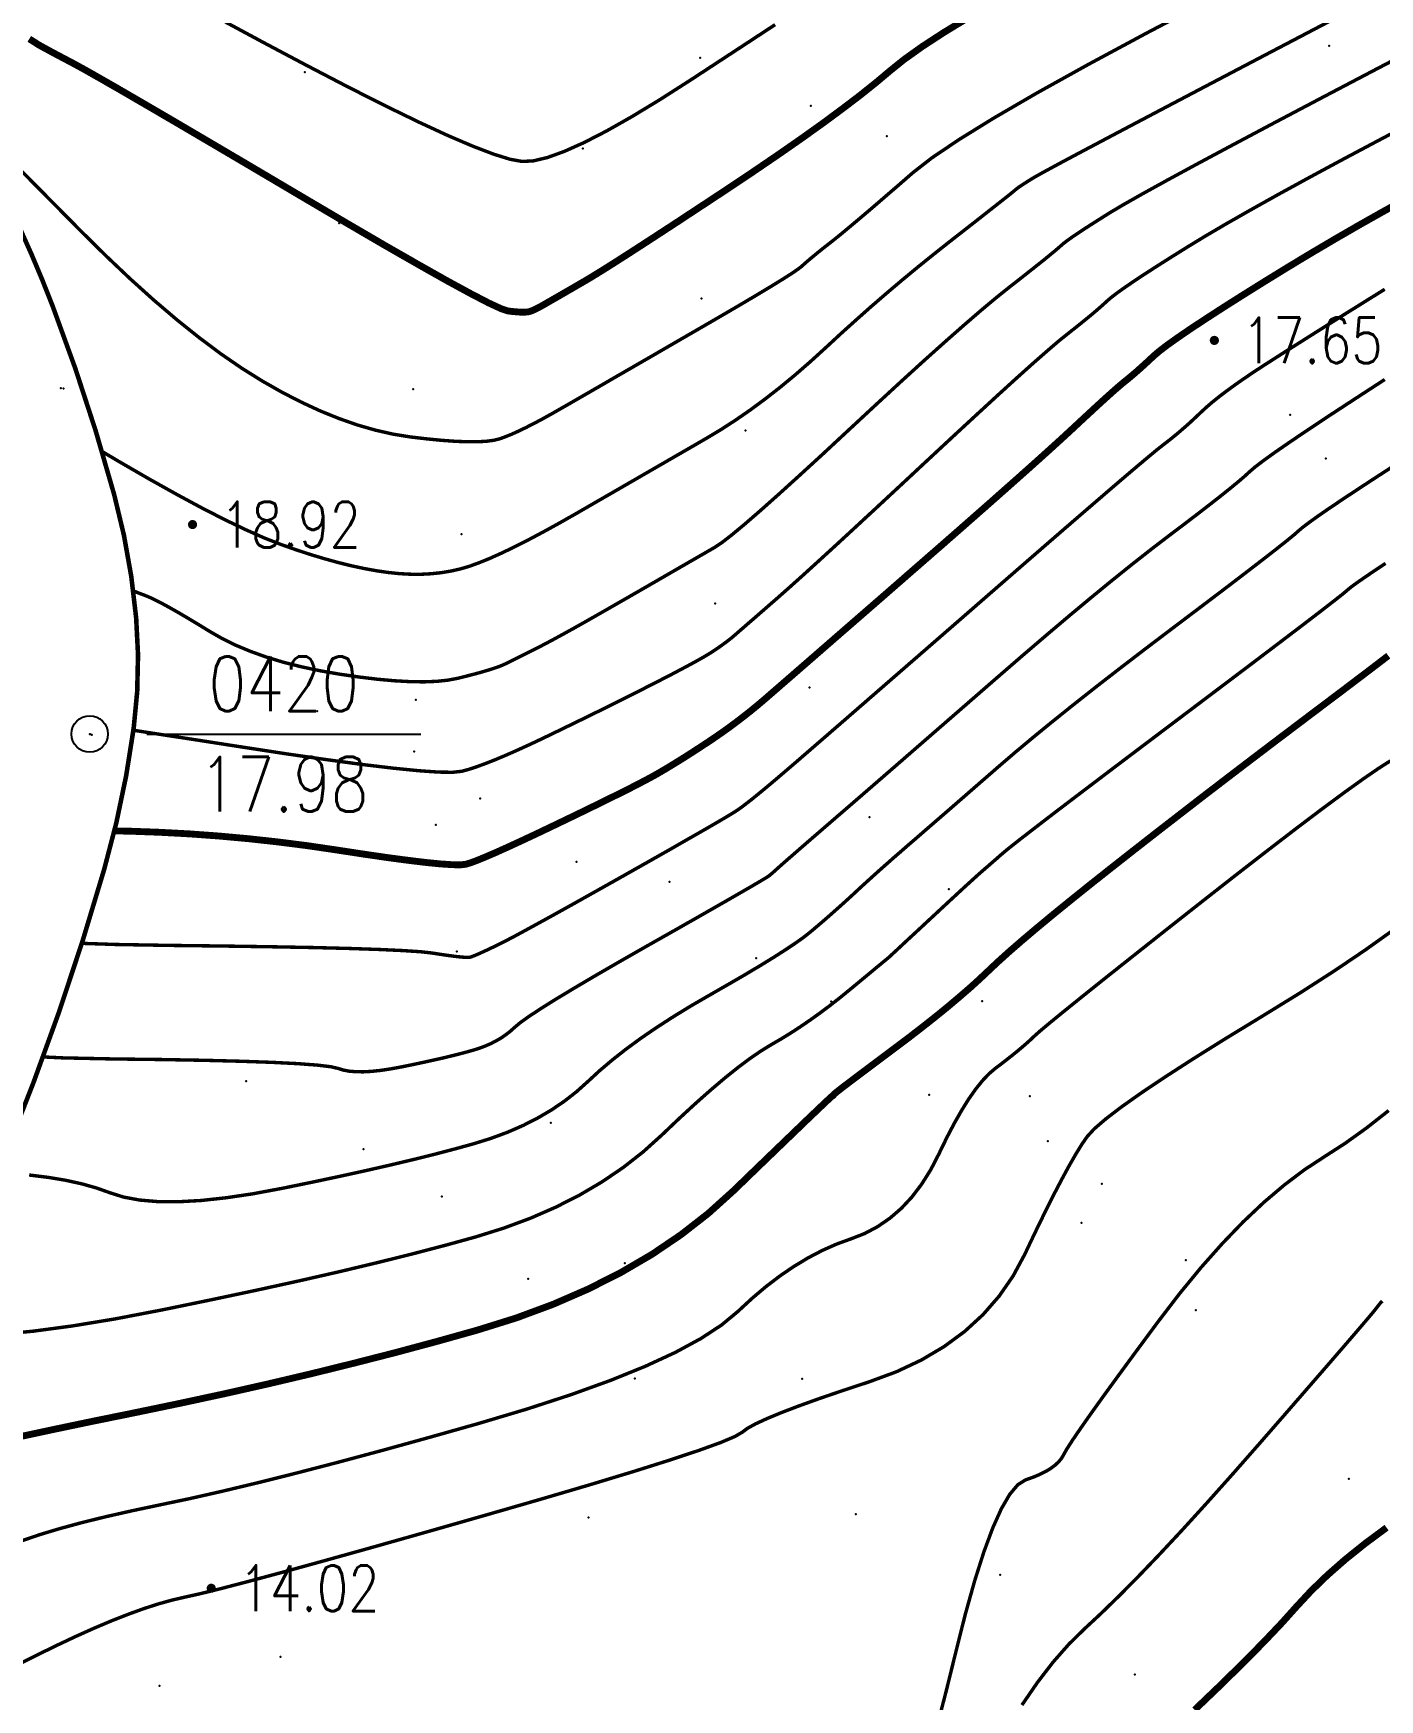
# Model space of a CAD drawing. Extents: x 940 to 2162, y 608 to 1562.
# Drawn here: x 1147.79 to 1177.28, y 683.92 to 720.41 of the extents above; entities that cross this region are included whole.
import ezdxf
from ezdxf.enums import TextEntityAlignment as Align

# ---------------------------------------------------------------- set-up
doc = ezdxf.new("R2010")
doc.units = 0
doc.header["$LTSCALE"] = 0.5
doc.header["$PDSIZE"] = 0.2
doc.layers.get('0').update_dxf_attribs({"linetype": 'CONTINUOUS'})
for name, color, linetype in [('DGX', 2, 'CONTINUOUS'), ('DLSS', 4, 'CONTINUOUS'), ('GCD', 1, 'CONTINUOUS'), ('KZD', 1, 'CONTINUOUS'), ('ZDH', 1, 'CONTINUOUS')]:
    doc.layers.add(name, color=color, linetype=linetype)
doc.styles.add('HZ', font='rs.shx', dxfattribs={"width": 0.8, "bigfont": 'hztxt.shx'})

# ---------------------------------------------------------------- blocks, each defined once
blk = doc.blocks.new('GC200')
at = {"linetype": 'Continuous', "const_width": 0.2, "flags": 128}
blk.add_lwpolyline([(-0.1, 0, 1), (0.1, 0, 1)], format="xyb", close=True, dxfattribs=at)
blk = doc.blocks.new('gc117')
blk.add_circle((0, 0), 0.8)
blk.add_point((0, 0))

msp = doc.modelspace()

# ---------------------------------------------------------------- linework, layer by layer
at = {"layer": 'DGX', "linetype": 'Continuous', "const_width": 0.075, "flags": 128}
for points, elevation in [([(1147.448, 717.481), (1147.836, 717.089), (1148.293, 716.627), (1148.818, 716.096), (1149.37, 715.55), (1149.906, 715.041), (1150.427, 714.571), (1150.933, 714.14), (1151.423, 713.747), (1151.898, 713.392), (1152.358, 713.076), (1152.802, 712.798), (1153.235, 712.552), (1153.661, 712.333), (1154.078, 712.14), (1154.488, 711.974), (1154.891, 711.833), (1155.286, 711.72), (1155.673, 711.632), (1156.053, 711.571), (1156.412, 711.529), (1156.739, 711.497), (1157.032, 711.476), (1157.293, 711.466), (1157.521, 711.466), (1157.717, 711.477), (1157.879, 711.499), (1158.009, 711.531), (1158.128, 711.575), (1158.262, 711.629), (1158.409, 711.695), (1158.569, 711.772), (1158.743, 711.86), (1158.931, 711.96), (1159.132, 712.071), (1159.346, 712.193), (1159.586, 712.331), (1159.865, 712.492), (1160.181, 712.674), (1160.534, 712.879), (1160.926, 713.105), (1161.356, 713.353), (1161.823, 713.624), (1162.328, 713.916), (1162.823, 714.203), (1163.258, 714.457), (1163.633, 714.679), (1163.949, 714.869), (1164.205, 715.027), (1164.401, 715.152), (1164.538, 715.245), (1164.615, 715.305), (1164.667, 715.352), (1164.727, 715.405), (1164.795, 715.463), (1164.872, 715.527), (1164.957, 715.597), (1165.05, 715.672), (1165.152, 715.753), (1165.263, 715.839), (1165.391, 715.941), (1165.546, 716.068), (1165.729, 716.221), (1165.939, 716.398), (1166.177, 716.6), (1166.441, 716.828), (1166.734, 717.08), (1167.053, 717.358), (1167.472, 717.684), (1168.064, 718.083), (1168.827, 718.555), (1169.763, 719.099), (1170.871, 719.715), (1172.151, 720.404), (1173.603, 721.165)], 19.5), ([(1149.294, 711.255), (1149.663, 711.036), (1150.32, 710.656), (1150.926, 710.317), (1151.483, 710.017), (1151.991, 709.757), (1152.45, 709.537), (1152.858, 709.356), (1153.218, 709.216), (1153.547, 709.1), (1153.865, 708.996), (1154.174, 708.903), (1154.471, 708.821), (1154.758, 708.75), (1155.034, 708.691), (1155.3, 708.642), (1155.555, 708.605), (1155.802, 708.579), (1156.042, 708.566), (1156.276, 708.564), (1156.503, 708.576), (1156.724, 708.599), (1156.939, 708.635), (1157.147, 708.682), (1157.348, 708.742), (1157.559, 708.819), (1157.793, 708.914), (1158.05, 709.03), (1158.332, 709.165), (1158.637, 709.32), (1158.966, 709.495), (1159.318, 709.689), (1159.695, 709.903), (1160.079, 710.125), (1160.454, 710.341), (1160.821, 710.553), (1161.179, 710.76), (1161.529, 710.962), (1161.87, 711.159), (1162.203, 711.351), (1162.527, 711.539), (1162.848, 711.731), (1163.171, 711.94), (1163.495, 712.164), (1163.82, 712.404), (1164.148, 712.66), (1164.477, 712.932), (1164.807, 713.219), (1165.14, 713.522), (1165.473, 713.83), (1165.809, 714.133), (1166.145, 714.431), (1166.483, 714.723), (1166.822, 715.01), (1167.163, 715.292), (1167.505, 715.568), (1167.848, 715.84), (1168.171, 716.092), (1168.454, 716.313), (1168.695, 716.503), (1168.895, 716.66), (1169.055, 716.786), (1169.173, 716.88), (1169.25, 716.942), (1169.287, 716.973), (1169.307, 716.99), (1169.335, 717.012), (1169.372, 717.039), (1169.418, 717.07), (1169.472, 717.106), (1169.534, 717.146), (1169.605, 717.191), (1169.685, 717.241), (1169.862, 717.341), (1170.226, 717.539), (1170.777, 717.833), (1171.516, 718.224), (1172.441, 718.712), (1173.553, 719.297), (1174.852, 719.979), (1176.338, 720.757)], 19), ([(1151.997, 720.658), (1152.827, 720.211), (1153.751, 719.721), (1154.674, 719.24), (1155.503, 718.821), (1156.237, 718.464), (1156.877, 718.168), (1157.423, 717.935), (1157.874, 717.763), (1158.231, 717.652), (1158.494, 717.604), (1158.74, 717.616), (1159.048, 717.689), (1159.418, 717.823), (1159.85, 718.016), (1160.344, 718.27), (1160.9, 718.585), (1161.518, 718.96), (1162.198, 719.395), (1162.876, 719.839), (1163.489, 720.24), (1164.036, 720.599)], 20.5), ([(1149.98, 708.203), (1150.05, 708.174), (1150.134, 708.14), (1150.222, 708.108), (1150.323, 708.067), (1150.446, 708.01), (1150.591, 707.936), (1150.758, 707.845), (1150.948, 707.738), (1151.159, 707.614), (1151.393, 707.474), (1151.648, 707.317), (1151.926, 707.158), (1152.227, 707.01), (1152.551, 706.875), (1152.897, 706.751), (1153.265, 706.639), (1153.656, 706.54), (1154.07, 706.452), (1154.507, 706.376), (1154.939, 706.313), (1155.34, 706.265), (1155.709, 706.232), (1156.047, 706.213), (1156.353, 706.209), (1156.628, 706.22), (1156.871, 706.246), (1157.083, 706.286), (1157.271, 706.333), (1157.442, 706.377), (1157.596, 706.419), (1157.733, 706.459), (1157.854, 706.497), (1157.957, 706.532), (1158.044, 706.565), (1158.114, 706.596), (1158.18, 706.628), (1158.255, 706.664), (1158.338, 706.705), (1158.43, 706.751), (1158.531, 706.802), (1158.64, 706.856), (1158.757, 706.916), (1158.884, 706.98), (1159.028, 707.055), (1159.202, 707.148), (1159.403, 707.258), (1159.633, 707.385), (1159.891, 707.53), (1160.177, 707.693), (1160.492, 707.873), (1160.835, 708.07), (1161.177, 708.267), (1161.489, 708.447), (1161.771, 708.61), (1162.022, 708.755), (1162.244, 708.883), (1162.435, 708.993), (1162.596, 709.086), (1162.726, 709.161), (1162.873, 709.26), (1163.083, 709.423), (1163.356, 709.649), (1163.692, 709.94), (1164.091, 710.294), (1164.552, 710.712), (1165.077, 711.193), (1165.664, 711.739), (1166.26, 712.292), (1166.809, 712.798), (1167.312, 713.256), (1167.769, 713.665), (1168.18, 714.027), (1168.544, 714.341), (1168.862, 714.607), (1169.133, 714.825), (1169.369, 715.009), (1169.579, 715.175), (1169.763, 715.321), (1169.922, 715.447), (1170.054, 715.555), (1170.161, 715.643), (1170.242, 715.712), (1170.298, 715.762), (1170.352, 715.808), (1170.429, 715.867), (1170.529, 715.939), (1170.652, 716.023), (1170.799, 716.12), (1170.968, 716.229), (1171.16, 716.351), (1171.375, 716.486), (1171.665, 716.658), (1172.079, 716.893), (1172.619, 717.191), (1173.284, 717.552), (1174.075, 717.975), (1174.991, 718.462), (1176.032, 719.011), (1177.198, 719.623), (1178.367, 720.235)], 18.5), ([(1149.984, 705.149), (1150.412, 705.083), (1151.301, 704.947), (1152.315, 704.789), (1153.332, 704.633), (1154.232, 704.503), (1155.015, 704.397), (1155.681, 704.318), (1156.23, 704.263), (1156.661, 704.233), (1156.976, 704.229), (1157.173, 704.25), (1157.323, 704.291), (1157.494, 704.347), (1157.686, 704.417), (1157.9, 704.501), (1158.135, 704.6), (1158.392, 704.713), (1158.671, 704.84), (1158.971, 704.982), (1159.279, 705.131), (1159.582, 705.278), (1159.88, 705.423), (1160.173, 705.567), (1160.46, 705.71), (1160.743, 705.851), (1161.021, 705.99), (1161.293, 706.128), (1161.551, 706.26), (1161.784, 706.38), (1161.992, 706.49), (1162.176, 706.588), (1162.335, 706.675), (1162.469, 706.751), (1162.579, 706.816), (1162.664, 706.869), (1162.735, 706.917), (1162.802, 706.963), (1162.866, 707.008), (1162.926, 707.052), (1162.983, 707.094), (1163.036, 707.135), (1163.086, 707.175), (1163.132, 707.214), (1163.185, 707.26), (1163.258, 707.324), (1163.351, 707.404), (1163.462, 707.501), (1163.593, 707.614), (1163.743, 707.745), (1163.912, 707.892), (1164.1, 708.056), (1164.324, 708.254), (1164.6, 708.501), (1164.928, 708.799), (1165.309, 709.147), (1165.741, 709.545), (1166.225, 709.993), (1166.761, 710.491), (1167.349, 711.039), (1167.935, 711.584), (1168.463, 712.072), (1168.933, 712.504), (1169.345, 712.879), (1169.7, 713.197), (1169.998, 713.458), (1170.237, 713.663), (1170.419, 713.81), (1170.567, 713.927), (1170.704, 714.036), (1170.831, 714.139), (1170.948, 714.234), (1171.054, 714.324), (1171.149, 714.406), (1171.234, 714.482), (1171.309, 714.551), (1171.397, 714.626), (1171.523, 714.723), (1171.686, 714.839), (1171.887, 714.977), (1172.126, 715.135), (1172.402, 715.313), (1172.715, 715.512), (1173.066, 715.731), (1173.467, 715.975), (1173.932, 716.248), (1174.461, 716.549), (1175.053, 716.88), (1175.709, 717.239), (1176.428, 717.627), (1177.211, 718.043), (1178.057, 718.489)], 18), ([(1148.854, 700.483), (1149.601, 700.458), (1150.779, 700.438), (1151.961, 700.424), (1153.011, 700.408), (1153.928, 700.391), (1154.712, 700.371), (1155.363, 700.349), (1155.88, 700.325), (1156.265, 700.3), (1156.517, 700.272), (1156.692, 700.245), (1156.847, 700.222), (1156.982, 700.204), (1157.097, 700.19), (1157.191, 700.181), (1157.265, 700.176), (1157.32, 700.175), (1157.353, 700.179), (1157.384, 700.188), (1157.426, 700.204), (1157.481, 700.226), (1157.548, 700.255), (1157.627, 700.291), (1157.719, 700.333), (1157.823, 700.382), (1157.939, 700.438), (1158.089, 700.512), (1158.294, 700.619), (1158.553, 700.759), (1158.866, 700.93), (1159.235, 701.133), (1159.657, 701.368), (1160.135, 701.636), (1160.667, 701.935), (1161.196, 702.234), (1161.664, 702.499), (1162.071, 702.732), (1162.418, 702.93), (1162.704, 703.095), (1162.929, 703.227), (1163.094, 703.326), (1163.197, 703.391), (1163.281, 703.449), (1163.387, 703.529), (1163.515, 703.629), (1163.664, 703.749), (1163.836, 703.891), (1164.029, 704.053), (1164.243, 704.236), (1164.48, 704.439), (1164.764, 704.685), (1165.121, 704.994), (1165.551, 705.367), (1166.053, 705.804), (1166.629, 706.305), (1167.278, 706.869), (1168, 707.497), (1168.794, 708.189), (1169.58, 708.873), (1170.274, 709.475), (1170.878, 709.997), (1171.39, 710.438), (1171.811, 710.798), (1172.141, 711.077), (1172.38, 711.276), (1172.528, 711.393), (1172.631, 711.472), (1172.734, 711.554), (1172.838, 711.639), (1172.942, 711.728), (1173.047, 711.819), (1173.152, 711.914), (1173.258, 712.013), (1173.364, 712.114), (1173.479, 712.22), (1173.61, 712.333), (1173.758, 712.452), (1173.923, 712.577), (1174.104, 712.709), (1174.301, 712.847), (1174.516, 712.992), (1174.746, 713.143), (1174.997, 713.303), (1175.27, 713.478), (1175.566, 713.665), (1175.884, 713.866), (1176.226, 714.081), (1176.59, 714.309), (1176.977, 714.55), (1177.386, 714.805)], 17), ([(1148.004, 697.996), (1148.447, 697.975), (1149.521, 697.952), (1150.592, 697.939), (1151.534, 697.922), (1152.346, 697.901), (1153.029, 697.877), (1153.583, 697.849), (1154.008, 697.817), (1154.304, 697.782), (1154.47, 697.743), (1154.581, 697.708), (1154.71, 697.684), (1154.857, 697.672), (1155.022, 697.67), (1155.205, 697.68), (1155.406, 697.702), (1155.625, 697.735), (1155.862, 697.779), (1156.101, 697.828), (1156.327, 697.876), (1156.54, 697.923), (1156.741, 697.968), (1156.928, 698.013), (1157.102, 698.056), (1157.264, 698.099), (1157.412, 698.14), (1157.55, 698.183), (1157.682, 698.232), (1157.807, 698.286), (1157.925, 698.346), (1158.037, 698.412), (1158.141, 698.483), (1158.239, 698.56), (1158.331, 698.642), (1158.453, 698.745), (1158.645, 698.882), (1158.906, 699.054), (1159.236, 699.261), (1159.636, 699.502), (1160.104, 699.778), (1160.642, 700.089), (1161.248, 700.435), (1161.851, 700.776), (1162.377, 701.075), (1162.825, 701.331), (1163.196, 701.544), (1163.491, 701.714), (1163.708, 701.841), (1163.848, 701.925), (1163.91, 701.967), (1163.934, 701.987), (1163.959, 702.008), (1163.983, 702.029), (1164.008, 702.051), (1164.033, 702.073), (1164.058, 702.096), (1164.084, 702.119), (1164.109, 702.142), (1164.152, 702.18), (1164.227, 702.247), (1164.336, 702.342), (1164.479, 702.466), (1164.654, 702.619), (1164.863, 702.8), (1165.106, 703.01), (1165.381, 703.248), (1165.692, 703.516), (1166.038, 703.816), (1166.421, 704.148), (1166.84, 704.512), (1167.295, 704.908), (1167.786, 705.335), (1168.314, 705.794), (1168.877, 706.284), (1169.445, 706.776), (1169.986, 707.239), (1170.498, 707.672), (1170.983, 708.076), (1171.441, 708.451), (1171.871, 708.796), (1172.273, 709.112), (1172.648, 709.399), (1172.992, 709.659), (1173.301, 709.895), (1173.576, 710.108), (1173.816, 710.296), (1174.021, 710.461), (1174.192, 710.602), (1174.328, 710.719), (1174.43, 710.813), (1174.55, 710.916), (1174.741, 711.061), (1175.003, 711.249), (1175.338, 711.48), (1175.743, 711.753), (1176.22, 712.069), (1176.768, 712.427), (1177.387, 712.829)], 16.5), ([(1147.701, 695.411), (1148.116, 695.359), (1148.501, 695.295), (1148.854, 695.217), (1149.177, 695.126), (1149.469, 695.022), (1149.77, 694.927), (1150.12, 694.862), (1150.518, 694.828), (1150.966, 694.825), (1151.462, 694.852), (1152.007, 694.911), (1152.6, 694.999), (1153.243, 695.119), (1153.892, 695.252), (1154.505, 695.382), (1155.084, 695.509), (1155.627, 695.633), (1156.135, 695.754), (1156.608, 695.872), (1157.045, 695.987), (1157.447, 696.098), (1157.823, 696.216), (1158.18, 696.348), (1158.519, 696.496), (1158.839, 696.659), (1159.142, 696.837), (1159.426, 697.03), (1159.692, 697.238), (1159.94, 697.461), (1160.191, 697.693), (1160.465, 697.925), (1160.762, 698.159), (1161.083, 698.395), (1161.427, 698.631), (1161.795, 698.869), (1162.186, 699.109), (1162.6, 699.349), (1163.007, 699.582), (1163.376, 699.796), (1163.706, 699.993), (1163.999, 700.173), (1164.253, 700.335), (1164.469, 700.479), (1164.647, 700.605), (1164.787, 700.714), (1164.908, 700.816), (1165.03, 700.919), (1165.153, 701.025), (1165.277, 701.134), (1165.402, 701.245), (1165.528, 701.358), (1165.655, 701.473), (1165.783, 701.591), (1165.913, 701.712), (1166.049, 701.836), (1166.189, 701.963), (1166.334, 702.093), (1166.484, 702.226), (1166.639, 702.363), (1166.799, 702.502), (1166.963, 702.645), (1167.141, 702.798), (1167.339, 702.97), (1167.557, 703.159), (1167.797, 703.367), (1168.057, 703.593), (1168.337, 703.837), (1168.638, 704.099), (1168.96, 704.379), (1169.311, 704.68), (1169.697, 705.002), (1170.119, 705.347), (1170.577, 705.714), (1171.071, 706.104), (1171.601, 706.515), (1172.166, 706.948), (1172.768, 707.404), (1173.353, 707.846), (1173.868, 708.236), (1174.313, 708.576), (1174.689, 708.865), (1174.995, 709.103), (1175.231, 709.29), (1175.398, 709.426), (1175.495, 709.512), (1175.583, 709.587), (1175.724, 709.694), (1175.917, 709.833), (1176.163, 710.003), (1176.462, 710.204), (1176.812, 710.436), (1177.216, 710.7), (1177.672, 710.995)], 16), ([(1147.055, 691.921), (1147.8, 691.992), (1148.644, 692.105), (1149.585, 692.26), (1150.624, 692.459), (1151.682, 692.677), (1152.684, 692.889), (1153.628, 693.096), (1154.514, 693.298), (1155.342, 693.496), (1156.113, 693.688), (1156.827, 693.875), (1157.483, 694.056), (1158.095, 694.248), (1158.678, 694.464), (1159.23, 694.705), (1159.754, 694.971), (1160.247, 695.261), (1160.711, 695.576), (1161.145, 695.916), (1161.549, 696.28), (1161.928, 696.641), (1162.284, 696.969), (1162.618, 697.265), (1162.929, 697.529), (1163.218, 697.761), (1163.485, 697.961), (1163.729, 698.128), (1163.951, 698.264), (1164.163, 698.387), (1164.375, 698.517), (1164.587, 698.655), (1164.8, 698.801), (1165.014, 698.954), (1165.228, 699.114), (1165.443, 699.282), (1165.659, 699.458), (1165.862, 699.626), (1166.037, 699.771), (1166.186, 699.895), (1166.308, 699.996), (1166.404, 700.075), (1166.472, 700.131), (1166.514, 700.166), (1166.528, 700.178), (1166.53, 700.179), (1166.531, 700.18), (1166.533, 700.182), (1166.535, 700.184), (1166.538, 700.186), (1166.54, 700.188), (1166.543, 700.191), (1166.546, 700.194), (1166.563, 700.21), (1166.608, 700.252), (1166.682, 700.32), (1166.783, 700.414), (1166.912, 700.535), (1167.07, 700.681), (1167.255, 700.853), (1167.469, 701.052), (1167.685, 701.253), (1167.877, 701.431), (1168.047, 701.588), (1168.193, 701.723), (1168.316, 701.835), (1168.416, 701.926), (1168.492, 701.995), (1168.546, 702.042), (1168.59, 702.08), (1168.639, 702.123), (1168.694, 702.17), (1168.753, 702.222), (1168.818, 702.278), (1168.888, 702.339), (1168.963, 702.405), (1169.043, 702.474), (1169.176, 702.583), (1169.408, 702.766), (1169.739, 703.022), (1170.17, 703.353), (1170.7, 703.756), (1171.33, 704.234), (1172.059, 704.785), (1172.888, 705.41), (1173.714, 706.033), (1174.435, 706.577), (1175.051, 707.044), (1175.563, 707.433), (1175.969, 707.744), (1176.271, 707.978), (1176.468, 708.133), (1176.56, 708.21), (1176.617, 708.259), (1176.707, 708.328), (1176.831, 708.416), (1176.989, 708.525), (1177.18, 708.654), (1177.405, 708.803)], 15.5), ([(1177.51, 704.48), (1177.249, 704.313), (1176.913, 704.082), (1176.501, 703.786), (1176.015, 703.427), (1175.453, 703.002), (1174.817, 702.514), (1174.105, 701.962), (1173.318, 701.345), (1172.54, 700.732), (1171.856, 700.19), (1171.265, 699.721), (1170.768, 699.323), (1170.364, 698.997), (1170.053, 698.743), (1169.836, 698.561), (1169.712, 698.451), (1169.632, 698.374), (1169.544, 698.295), (1169.448, 698.212), (1169.345, 698.125), (1169.234, 698.035), (1169.116, 697.942), (1168.991, 697.845), (1168.858, 697.745), (1168.719, 697.626), (1168.576, 697.475), (1168.428, 697.291), (1168.276, 697.074), (1168.12, 696.824), (1167.959, 696.541), (1167.794, 696.225), (1167.625, 695.876), (1167.445, 695.527), (1167.247, 695.212), (1167.032, 694.929), (1166.799, 694.679), (1166.548, 694.463), (1166.28, 694.279), (1165.995, 694.128), (1165.692, 694.01), (1165.38, 693.897), (1165.07, 693.759), (1164.76, 693.597), (1164.451, 693.411), (1164.143, 693.201), (1163.836, 692.967), (1163.53, 692.708), (1163.224, 692.425), (1162.868, 692.129), (1162.412, 691.83), (1161.855, 691.528), (1161.196, 691.223), (1160.437, 690.915), (1159.577, 690.604), (1158.616, 690.29), (1157.554, 689.973), (1156.471, 689.667), (1155.448, 689.384), (1154.483, 689.125), (1153.579, 688.89), (1152.733, 688.678), (1151.947, 688.49), (1151.22, 688.325), (1150.553, 688.185), (1149.938, 688.055), (1149.369, 687.926), (1148.846, 687.797), (1148.369, 687.667), (1147.937, 687.537), (1147.552, 687.406)], 14.5), ([(1177.587, 700.785), (1176.965, 700.341), (1176.278, 699.877), (1175.525, 699.393), (1174.706, 698.889), (1173.901, 698.398), (1173.19, 697.953), (1172.571, 697.554), (1172.045, 697.201), (1171.612, 696.895), (1171.273, 696.635), (1171.026, 696.422), (1170.872, 696.254), (1170.757, 696.088), (1170.627, 695.877), (1170.48, 695.622), (1170.317, 695.322), (1170.138, 694.979), (1169.944, 694.591), (1169.733, 694.158), (1169.507, 693.681), (1169.249, 693.201), (1168.942, 692.758), (1168.588, 692.352), (1168.186, 691.984), (1167.736, 691.653), (1167.239, 691.359), (1166.693, 691.102), (1166.099, 690.883), (1165.515, 690.69), (1164.999, 690.513), (1164.551, 690.352), (1164.169, 690.206), (1163.856, 690.076), (1163.609, 689.962), (1163.431, 689.864), (1163.32, 689.781), (1163.162, 689.687), (1162.845, 689.553), (1162.369, 689.381), (1161.732, 689.169), (1160.936, 688.918), (1159.98, 688.628), (1158.865, 688.3), (1157.589, 687.932), (1156.302, 687.565), (1155.152, 687.24), (1154.137, 686.957), (1153.259, 686.715), (1152.517, 686.515), (1151.911, 686.357), (1151.441, 686.241), (1151.108, 686.167), (1150.832, 686.103), (1150.534, 686.02), (1150.215, 685.917), (1149.875, 685.794), (1149.513, 685.652), (1149.129, 685.49), (1148.724, 685.308), (1148.298, 685.107), (1147.883, 684.904), (1147.512, 684.719)], 14), ([(1167.58, 683.329), (1167.784, 684.115), (1167.994, 684.968), (1168.204, 685.803), (1168.409, 686.534), (1168.609, 687.161), (1168.803, 687.684), (1168.991, 688.103), (1169.174, 688.418), (1169.352, 688.629), (1169.523, 688.736), (1169.684, 688.792), (1169.829, 688.853), (1169.958, 688.917), (1170.07, 688.984), (1170.166, 689.056), (1170.246, 689.13), (1170.31, 689.209), (1170.357, 689.291), (1170.424, 689.41), (1170.545, 689.598), (1170.721, 689.856), (1170.951, 690.184), (1171.236, 690.582), (1171.576, 691.049), (1171.97, 691.586), (1172.419, 692.193), (1172.892, 692.811), (1173.361, 693.382), (1173.825, 693.905), (1174.284, 694.382), (1174.738, 694.811), (1175.188, 695.193), (1175.632, 695.528), (1176.072, 695.816), (1176.519, 696.104), (1176.986, 696.439), (1177.473, 696.822)], 13.5), ([(1169.441, 683.804), (1169.782, 684.301), (1170.124, 684.745), (1170.467, 685.135), (1170.811, 685.473), (1171.172, 685.808), (1171.566, 686.192), (1171.993, 686.623), (1172.454, 687.104), (1172.947, 687.632), (1173.472, 688.209), (1174.031, 688.834), (1174.623, 689.507), (1175.196, 690.164), (1175.696, 690.74), (1176.126, 691.235), (1176.484, 691.649), (1176.77, 691.981), (1176.985, 692.233), (1177.129, 692.403), (1177.2, 692.492), (1177.236, 692.539), (1177.269, 692.581), (1177.301, 692.619), (1177.332, 692.652)], 13)]:
    msp.add_lwpolyline(points, dxfattribs=dict(at, elevation=elevation))
at = {"layer": 'DGX', "color": 3, "linetype": 'Continuous', "const_width": 0.15, "flags": 128}
for points, elevation in [([(1147.704, 720.288), (1147.791, 720.233), (1147.848, 720.197), (1147.874, 720.179), (1147.897, 720.165), (1147.94, 720.14), (1148.005, 720.104), (1148.092, 720.057), (1148.2, 719.998), (1148.33, 719.929), (1148.481, 719.849), (1148.654, 719.758), (1148.892, 719.628), (1149.239, 719.432), (1149.694, 719.171), (1150.258, 718.843), (1150.931, 718.45), (1151.713, 717.99), (1152.604, 717.465), (1153.603, 716.874), (1154.597, 716.288), (1155.47, 715.778), (1156.224, 715.346), (1156.857, 714.989), (1157.37, 714.71), (1157.763, 714.506), (1158.035, 714.38), (1158.188, 714.33), (1158.276, 714.319), (1158.357, 714.312), (1158.429, 714.306), (1158.493, 714.304), (1158.549, 714.304), (1158.597, 714.307), (1158.637, 714.312), (1158.669, 714.32), (1158.698, 714.331), (1158.731, 714.344), (1158.767, 714.36), (1158.807, 714.379), (1158.849, 714.401), (1158.895, 714.425), (1158.945, 714.453), (1158.998, 714.483), (1159.058, 714.518), (1159.132, 714.56), (1159.218, 714.61), (1159.318, 714.667), (1159.43, 714.732), (1159.555, 714.804), (1159.692, 714.884), (1159.843, 714.971), (1160.029, 715.082), (1160.273, 715.232), (1160.575, 715.423), (1160.936, 715.655), (1161.354, 715.926), (1161.831, 716.237), (1162.366, 716.589), (1162.959, 716.98), (1163.559, 717.381), (1164.116, 717.76), (1164.63, 718.118), (1165.1, 718.454), (1165.526, 718.769), (1165.909, 719.061), (1166.249, 719.333), (1166.545, 719.582), (1166.86, 719.836), (1167.257, 720.119), (1167.736, 720.431), (1168.296, 720.772)], 20), ([(1149.567, 702.945), (1149.9, 702.939), (1150.557, 702.915), (1151.211, 702.88), (1151.86, 702.833), (1152.505, 702.774), (1153.146, 702.704), (1153.783, 702.623), (1154.416, 702.53), (1155.012, 702.439), (1155.54, 702.362), (1155.999, 702.301), (1156.389, 702.254), (1156.71, 702.222), (1156.963, 702.205), (1157.148, 702.202), (1157.263, 702.215), (1157.366, 702.246), (1157.51, 702.299), (1157.696, 702.376), (1157.924, 702.474), (1158.195, 702.596), (1158.507, 702.74), (1158.861, 702.906), (1159.257, 703.095), (1159.656, 703.287), (1160.016, 703.462), (1160.339, 703.62), (1160.625, 703.762), (1160.873, 703.886), (1161.083, 703.994), (1161.255, 704.085), (1161.39, 704.158), (1161.51, 704.227), (1161.636, 704.301), (1161.77, 704.382), (1161.91, 704.468), (1162.057, 704.56), (1162.211, 704.658), (1162.371, 704.762), (1162.539, 704.872), (1162.708, 704.985), (1162.874, 705.1), (1163.038, 705.217), (1163.198, 705.336), (1163.354, 705.456), (1163.508, 705.578), (1163.658, 705.701), (1163.806, 705.826), (1163.983, 705.98), (1164.224, 706.189), (1164.529, 706.454), (1164.897, 706.774), (1165.329, 707.15), (1165.825, 707.581), (1166.384, 708.067), (1167.006, 708.61), (1167.634, 709.157), (1168.209, 709.661), (1168.731, 710.12), (1169.2, 710.535), (1169.617, 710.906), (1169.98, 711.232), (1170.291, 711.514), (1170.549, 711.752), (1170.769, 711.957), (1170.968, 712.141), (1171.145, 712.304), (1171.3, 712.445), (1171.434, 712.565), (1171.546, 712.663), (1171.636, 712.74), (1171.705, 712.796), (1171.765, 712.844), (1171.829, 712.897), (1171.899, 712.957), (1171.974, 713.022), (1172.053, 713.092), (1172.137, 713.169), (1172.227, 713.251), (1172.32, 713.339), (1172.443, 713.444), (1172.617, 713.578), (1172.844, 713.74), (1173.122, 713.93), (1173.453, 714.149), (1173.835, 714.396), (1174.27, 714.672), (1174.757, 714.976), (1175.27, 715.292), (1175.786, 715.603), (1176.303, 715.908), (1176.822, 716.208), (1177.343, 716.502), (1177.866, 716.792)], 17.5), ([(1177.464, 706.781), (1177.289, 706.647), (1177.051, 706.465), (1176.75, 706.237), (1176.386, 705.961), (1175.958, 705.639), (1175.468, 705.269), (1174.948, 704.876), (1174.432, 704.484), (1173.92, 704.093), (1173.411, 703.703), (1172.907, 703.313), (1172.406, 702.925), (1171.909, 702.537), (1171.416, 702.15), (1170.944, 701.776), (1170.51, 701.428), (1170.114, 701.106), (1169.757, 700.81), (1169.438, 700.54), (1169.157, 700.296), (1168.915, 700.078), (1168.71, 699.885), (1168.516, 699.702), (1168.304, 699.51), (1168.073, 699.31), (1167.825, 699.101), (1167.559, 698.884), (1167.275, 698.66), (1166.973, 698.426), (1166.652, 698.185), (1166.344, 697.954), (1166.075, 697.753), (1165.848, 697.582), (1165.661, 697.441), (1165.515, 697.33), (1165.41, 697.248), (1165.346, 697.196), (1165.322, 697.174), (1165.319, 697.167), (1165.315, 697.161), (1165.31, 697.155), (1165.306, 697.151), (1165.301, 697.146), (1165.296, 697.143), (1165.29, 697.14), (1165.284, 697.137), (1165.245, 697.103), (1165.14, 697.005), (1164.97, 696.843), (1164.733, 696.617), (1164.431, 696.326), (1164.062, 695.971), (1163.628, 695.553), (1163.129, 695.07), (1162.575, 694.571), (1161.979, 694.106), (1161.341, 693.674), (1160.66, 693.276), (1159.938, 692.911), (1159.174, 692.579), (1158.367, 692.28), (1157.518, 692.015), (1156.64, 691.769), (1155.744, 691.528), (1154.83, 691.294), (1153.899, 691.064), (1152.95, 690.84), (1151.983, 690.622), (1150.999, 690.41), (1149.998, 690.202), (1149.044, 690.008), (1148.204, 689.832), (1147.476, 689.676)], 15), ([(1173.224, 683.699), (1173.791, 684.242), (1174.297, 684.739), (1174.744, 685.192), (1175.13, 685.599), (1175.456, 685.962), (1175.772, 686.302), (1176.127, 686.645), (1176.521, 686.991), (1176.954, 687.339), (1177.426, 687.689)], 12.5)]:
    msp.add_lwpolyline(points, dxfattribs=dict(at, elevation=elevation))
at = {"layer": 'DLSS', "linetype": 'Continuous', "const_width": 0.1, "flags": 128}
msp.add_lwpolyline([(1145.615, 692.217, 0.017427), (1147.797, 697.439, 0.020288), (1149.344, 702.103, 0.036862), (1149.99, 705.195, 0.055023), (1150.044, 707.608, 0.044508), (1149.562, 710.311, 0.025061), (1148.213, 714.442, 0.016467), (1147.5, 716.135, -0.015392)], format="xyb", dxfattribs=at)
at = {"layer": 'KZD', "linetype": 'Continuous'}
msp.add_line((1150.277, 705.067), (1156.277, 705.067), dxfattribs=at)
at = {"layer": 'ZDH', "linetype": 'Continuous'}
for p in [(1176.168, 720.139, 18.855), (1153.74, 719.559, 20.726), (1162.395, 719.874, 20.657), (1164.819, 718.822, 20.173), (1166.483, 718.155, 19.789), (1159.822, 717.884, 20.584), (1154.492, 716.255, 20.339), (1162.427, 714.6, 19.315), (1173.655, 713.686, 17.652), (1173.655, 713.686, 17.652), (1148.397, 712.636, 18.992), (1148.453, 712.632, 19.006), (1156.111, 712.615, 19.71), (1175.314, 712.058, 16.779), (1175.314, 712.058, 16.779), (1163.39, 711.711, 18.922), (1176.098, 711.102, 16.353), (1176.098, 711.102, 16.353), (1157.168, 709.443, 19.1), (1162.725, 707.927, 18.262), (1164.787, 706.086, 17.474), (1156.167, 705.813, 18.512), (1154.006, 705.568, 18.638), (1154.006, 705.568, 18.638), (1149.035, 705.061, 17.978), (1149.075, 705.05, 17.993), (1156.129, 704.687, 18.463), (1156.129, 704.687, 18.463), (1157.579, 703.656, 18.132), (1157.579, 703.656, 18.132), (1166.103, 703.245, 16.404), (1156.607, 703.081, 17.892), (1159.688, 702.271, 17.552), (1159.688, 702.271, 17.552), (1161.724, 701.831, 17.073), (1161.724, 701.831, 17.073), (1167.844, 701.669, 15.571), (1157.069, 700.307, 17.15), (1163.619, 700.16, 16.255), (1163.619, 700.16, 16.255), (1165.263, 699.209, 15.677), (1165.263, 699.209, 15.677), (1168.568, 699.217, 14.863), (1166.4, 697.945, 15.183), (1166.4, 697.945, 15.183), (1152.452, 697.468, 16.934), (1167.41, 697.164, 14.784), (1167.41, 697.164, 14.784), (1169.612, 697.139, 14.236), (1159.126, 696.551, 15.862), (1155.022, 695.976, 16.335), (1170.005, 696.153, 14.138), (1170.005, 696.153, 14.138), (1171.192, 695.214, 13.721), (1171.192, 695.214, 13.721), (1156.738, 694.938, 15.823), (1170.747, 694.362, 13.597), (1160.743, 693.479, 14.863), (1173.03, 693.544, 13.372), (1173.03, 693.544, 13.372), (1158.631, 693.138, 15.022), (1173.252, 692.454, 13.317), (1160.961, 690.953, 14.229), (1164.628, 690.951, 13.96), (1176.601, 688.76, 13.005), (1159.948, 687.908, 14.032), (1165.805, 687.983, 13.691), (1168.968, 686.658, 13.456), (1153.207, 684.861, 14.35), (1150.554, 684.228, 14.484), (1171.914, 684.473, 13.242)]:
    msp.add_point(p, dxfattribs=at)

# ---------------------------------------------------------------- block references
at = {"layer": 'GCD', "linetype": 'Continuous'}
ref = msp.add_blockref('GC200', (1173.655, 713.686, 17.652), dxfattribs=dict(at, xscale=0.5, yscale=0.5, zscale=0.5))
ref.add_attrib('height', '17.65', dxfattribs={"linetype": 'Continuous', "height": 1, "style": 'HZ', "width": 0.8}).set_placement((1174.255, 713.686, 17.652), align=Align.MIDDLE_LEFT)
ref = msp.add_blockref('GC200', (1151.279, 709.653, 18.924), dxfattribs=dict(at, xscale=0.5, yscale=0.5, zscale=0.5))
ref.add_attrib('height', '18.92', dxfattribs={"linetype": 'Continuous', "height": 1, "style": 'HZ', "width": 0.8}).set_placement((1151.879, 709.653, 18.924), align=Align.MIDDLE_LEFT)
ref = msp.add_blockref('GC200', (1151.688, 686.362, 14.018), dxfattribs=dict(at, xscale=0.5, yscale=0.5, zscale=0.5))
ref.add_attrib('height', '14.02', dxfattribs={"linetype": 'Continuous', "height": 1, "style": 'HZ', "width": 0.8}).set_placement((1152.288, 686.362, 14.018), align=Align.MIDDLE_LEFT)
at = {"layer": 'KZD', "linetype": 'Continuous', "xscale": 0.5, "yscale": 0.5}
msp.add_blockref('gc117', (1149.027, 705.067, 17.983), dxfattribs=at)

# ---------------------------------------------------------------- texts
at = {"layer": 'KZD', "linetype": 'Continuous', "style": 'HZ', "width": 0.8}
for s, p in [('0420', (1153.277, 706.167)), ('17.98', (1153.277, 703.967))]:
    msp.add_text(s, height=1.2, dxfattribs=at).set_placement(p, align=Align.MIDDLE)

doc.saveas('drawing.dxf')
